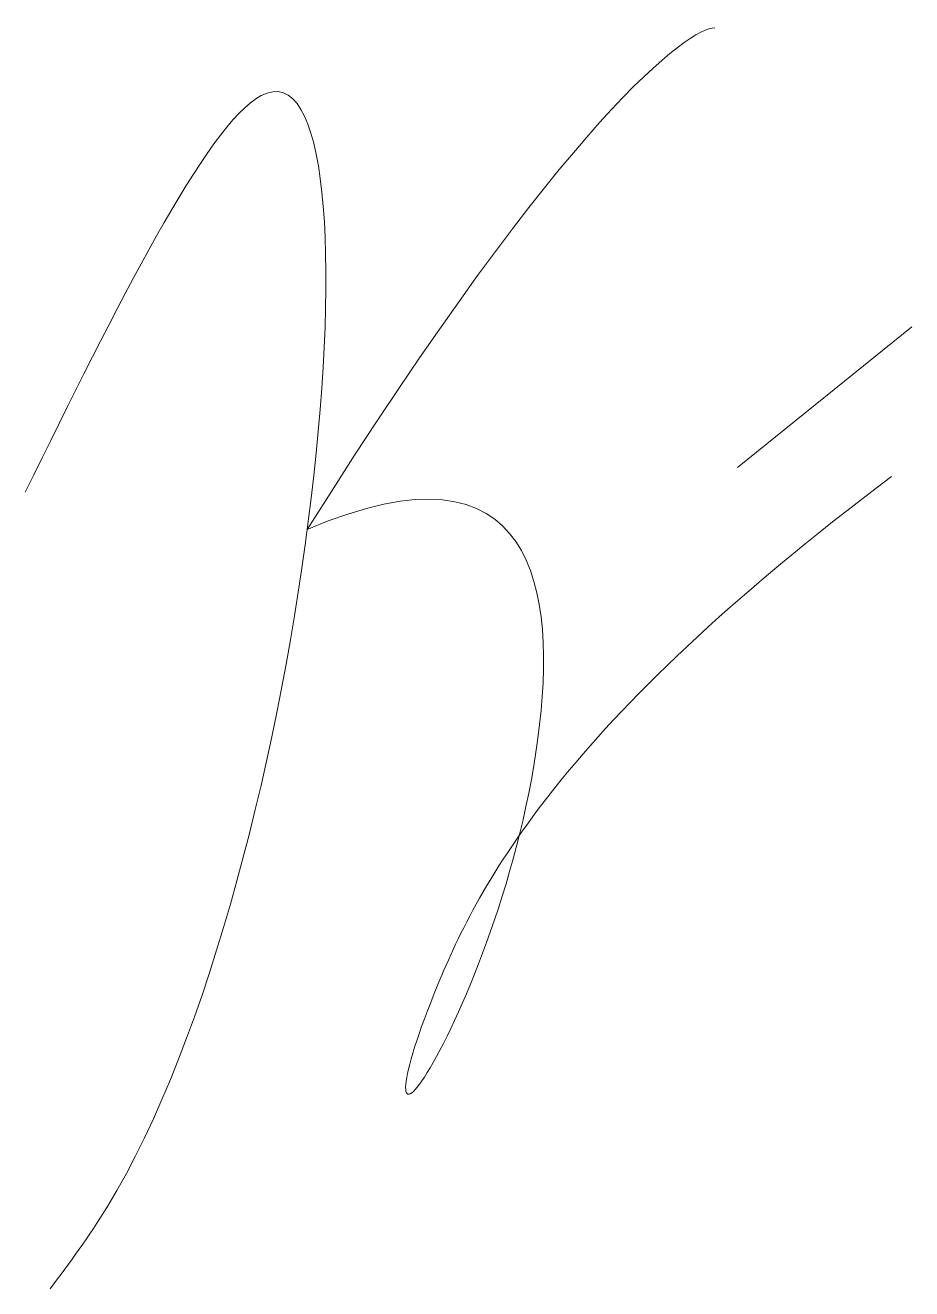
# Model space of a CAD drawing. Header units: millimetres. Extents: x 5.83 to 10.32, y 0.74 to 7.15.
import ezdxf

# ---------------------------------------------------------------- set-up
doc = ezdxf.new("R2010")
doc.units = ezdxf.units.MM

# ---------------------------------------------------------------- blocks, each defined once
blk = doc.blocks.new('подпись')
at = {"color": 160, "lineweight": 9, "true_color": 0x0324fc}
blk.add_line((4427.5, 2322.8), (4670.4, 2518.9), dxfattribs=at)
blk.add_spline([(3435.3, 2288.6), (3763.8, 2840.7), (3549.8, 1293.9), (3470.2, 1179.5)], degree=3, dxfattribs=at)
for points in [[(3828.3, 2236.7), (4191.9, 2815.8), (4361.1, 2935.2), (4395.9, 2935.2)], [(3828.3, 2236.7), (4147.1, 2373.2), (4206.8, 1930.5), (3953, 1358.5), (3953, 1517.7), (4181.9, 1965.3), (4642.3, 2310.4)]]:
    blk.add_open_spline(points, degree=3, dxfattribs=at)

msp = doc.modelspace()

# ---------------------------------------------------------------- block references
at = {"xscale": 0.003642577222308488, "yscale": 0.003642577222308488, "zscale": 0.003642577222308488}
msp.add_blockref('подпись', (-6.6877, -3.5575), dxfattribs=at)

doc.saveas('drawing.dxf')
